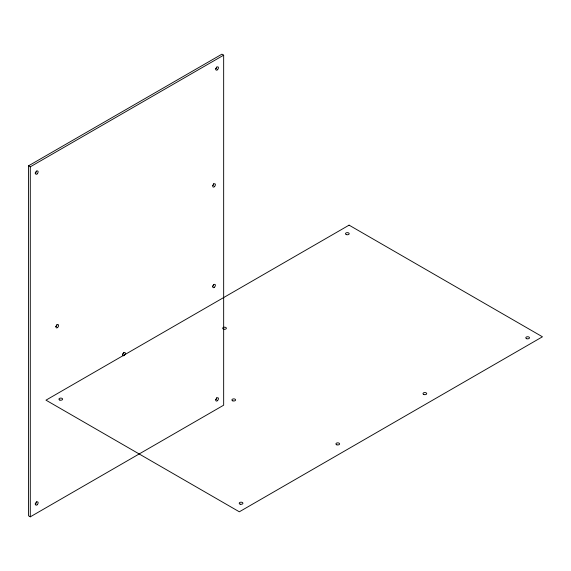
<?xml version="1.0" encoding="UTF-8"?>
<svg xmlns="http://www.w3.org/2000/svg" width="571" height="571" viewBox="0 0 571 571"><rect width="100%" height="100%" fill="white"/><g stroke="black" fill="none" stroke-linecap="round" stroke-linejoin="round"><path stroke-width="0.86" d="M28.55 165.811L221.919 54.174L223.661 55.18L223.661 405.189L30.292 516.826L28.55 515.82L28.55 165.811L30.292 166.818L223.661 55.18M30.292 166.818L30.292 516.826M123.543 352.614A1.849 1.063 -60 0 1 122.494 354.427M36.387 501.609A1.849 1.063 -60 0 1 35.081 504M216.687 397.644A1.849 1.063 -60 0 1 215.503 399.836M36.387 170.979A1.849 1.063 -60 0 1 35.081 173.106M216.666 67.035A1.849 1.063 -60 0 1 215.503 68.934M213.59 284.686A1.849 1.063 -60 0 1 212.697 286.242M213.633 183.534A1.849 1.063 -60 0 1 212.697 185.661M56.85 324.613A1.849 1.063 -60 0 1 55.665 326.662M349.081 225.152L45.973 400.157L239.335 511.794L542.45 336.79L349.081 225.152M223.604 329.167A1.849 1.063 0 0 0 226.38 328.246A1.849 1.063 0 0 0 223.604 327.319A1.849 1.063 0 0 0 223.604 329.167M423.782 394.482A1.849 1.063 0 0 0 426.701 393.726A1.849 1.063 0 0 0 424.11 392.641A1.849 1.063 0 0 0 423.782 394.482M336.84 444.83A1.849 1.063 0 0 0 339.609 443.91A1.849 1.063 0 0 0 336.84 442.982A1.849 1.063 0 0 0 336.84 444.83M526.719 338.724A1.849 1.063 0 0 0 529.488 337.796A1.849 1.063 0 0 0 526.719 336.876A1.849 1.063 0 0 0 526.719 338.724M346.262 234.567A1.849 1.063 0 0 0 349.181 233.817A1.849 1.063 0 0 0 346.59 232.732A1.849 1.063 0 0 0 346.262 234.567M240.155 504.172A1.849 1.063 0 0 0 242.925 503.244A1.849 1.063 0 0 0 240.155 502.323A1.849 1.063 0 0 0 240.155 504.172M59.855 400.071A1.849 1.063 0 0 0 62.624 399.15A1.849 1.063 0 0 0 59.855 398.23A1.849 1.063 0 0 0 59.855 400.071M232.832 400.863A1.849 1.063 0 0 0 235.609 399.943A1.849 1.063 0 0 0 232.832 399.015A1.849 1.063 0 0 0 232.832 400.863M124.335 355.348A1.849 1.063 -60 0 0 124.928 352.485A1.849 1.063 -60 0 0 122.736 354.427A1.849 1.063 -60 0 0 124.335 355.348M37.165 504.764A1.849 1.063 -60 0 0 37.75 501.902A1.849 1.063 -60 0 0 35.566 503.836A1.849 1.063 -60 0 0 37.165 504.764M217.465 400.664A1.849 1.063 -60 0 0 218.051 397.801A1.849 1.063 -60 0 0 215.867 399.743A1.849 1.063 -60 0 0 217.465 400.664M37.165 173.862A1.849 1.063 -60 0 0 37.75 171A1.849 1.063 -60 0 0 35.566 172.942A1.849 1.063 -60 0 0 37.165 173.862M217.465 69.769A1.849 1.063 -60 0 0 218.051 66.907A1.849 1.063 -60 0 0 215.867 68.841A1.849 1.063 -60 0 0 217.465 69.769M214.418 287.263A1.849 1.063 -60 0 0 215.003 284.401A1.849 1.063 -60 0 0 212.812 286.342A1.849 1.063 -60 0 0 214.418 287.263M214.418 186.688A1.849 1.063 -60 0 0 215.003 183.826A1.849 1.063 -60 0 0 212.812 185.768A1.849 1.063 -60 0 0 214.418 186.688M57.628 327.497A1.849 1.063 -60 0 0 58.221 324.635A1.849 1.063 -60 0 0 56.029 326.569A1.849 1.063 -60 0 0 57.628 327.497"/></g></svg>
